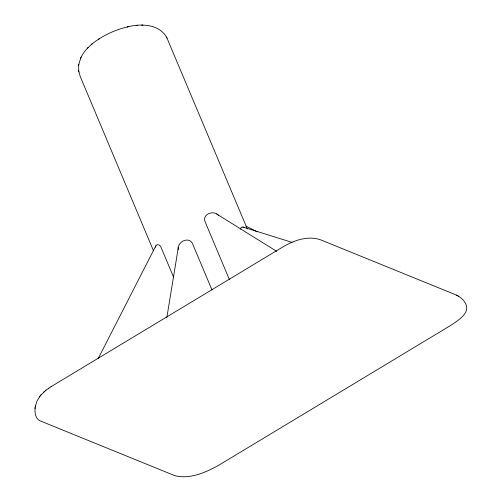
<?xml version="1.0" encoding="UTF-8"?>
<svg xmlns="http://www.w3.org/2000/svg" width="502" height="502" viewBox="0 0 502 502"><rect width="100%" height="100%" fill="white"/><g stroke="black" fill="none" stroke-linecap="round" stroke-linejoin="round"><path stroke-width="0.75" d="M240.59 229.119L241.205 227.343L242.912 227.017L292.12 242.41M35.146 407.53C34.663 412.33 35.171 418.844 40.304 420.933L174.884 475.695C189.8 479.466 205.218 472.633 218.138 465.605L451.223 325.114C457.811 320.59 470.738 312.991 465.549 303.44C463.39 299.38 459.543 296.381 455.339 294.636L320.891 239.931C308.535 235.407 294.856 240.05 283.975 246.275L51.11 386.647M78.688 65.247L78.714 70.914M212.013 290.024L192.586 243.815C189.053 235.789 176.811 241.977 178.254 249.594M78.783 64.595L80.766 57.95M78.645 65.586L78.827 64.256M35.265 406.733L36.935 401.123L39.934 396.241M35.008 408.534L35.404 405.754M155.451 247.222C155.695 242.78 161.017 244.794 161.38 248.132L173.523 277.016M166.827 317.659L178.317 247.524M80.998 57.441C84.819 49.51 91.766 43.605 99.032 38.911M80.596 58.307L81.161 57.09M98.147 358.654L155.877 245.779M40.857 395.099L46.146 390.041L51.442 386.433M39.388 396.919L41.359 394.478M87.292 48.437L87.643 48.079M87.825 47.885L88.17 47.527M43.636 392.169L44.176 391.711M91.226 44.684L91.646 44.327M91.728 44.258L92.136 43.912M45.682 390.43L46.146 390.041M99.183 38.811C107.93 33.264 117.625 29.198 127.709 26.844M48.387 388.397L48.801 388.134M98.668 39.143L99.534 38.585M127.878 26.807C141.156 23.456 158.827 23.989 166.557 37.248M127.301 26.939L128.305 26.706M136.268 25.395L136.801 25.345M136.914 25.332L137.46 25.282M141.627 25.1L142.116 25.106M142.386 25.106L142.888 25.113M242.912 227.017L244.236 227.751M245.999 226.132L257.156 231.817M456.23 295.032L457.084 295.49M457.918 295.935L458.797 296.406M218.721 215.628C214.285 209.679 201.879 213.877 205.105 221.777L229.389 279.545M216.701 214.015L276.809 251.433M166.902 37.863L247.348 228.987M166.407 36.966L167.053 38.146M153.399 250.554L80.188 76.386L78.663 70.6M78.82 71.61L78.864 71.924"/></g></svg>
